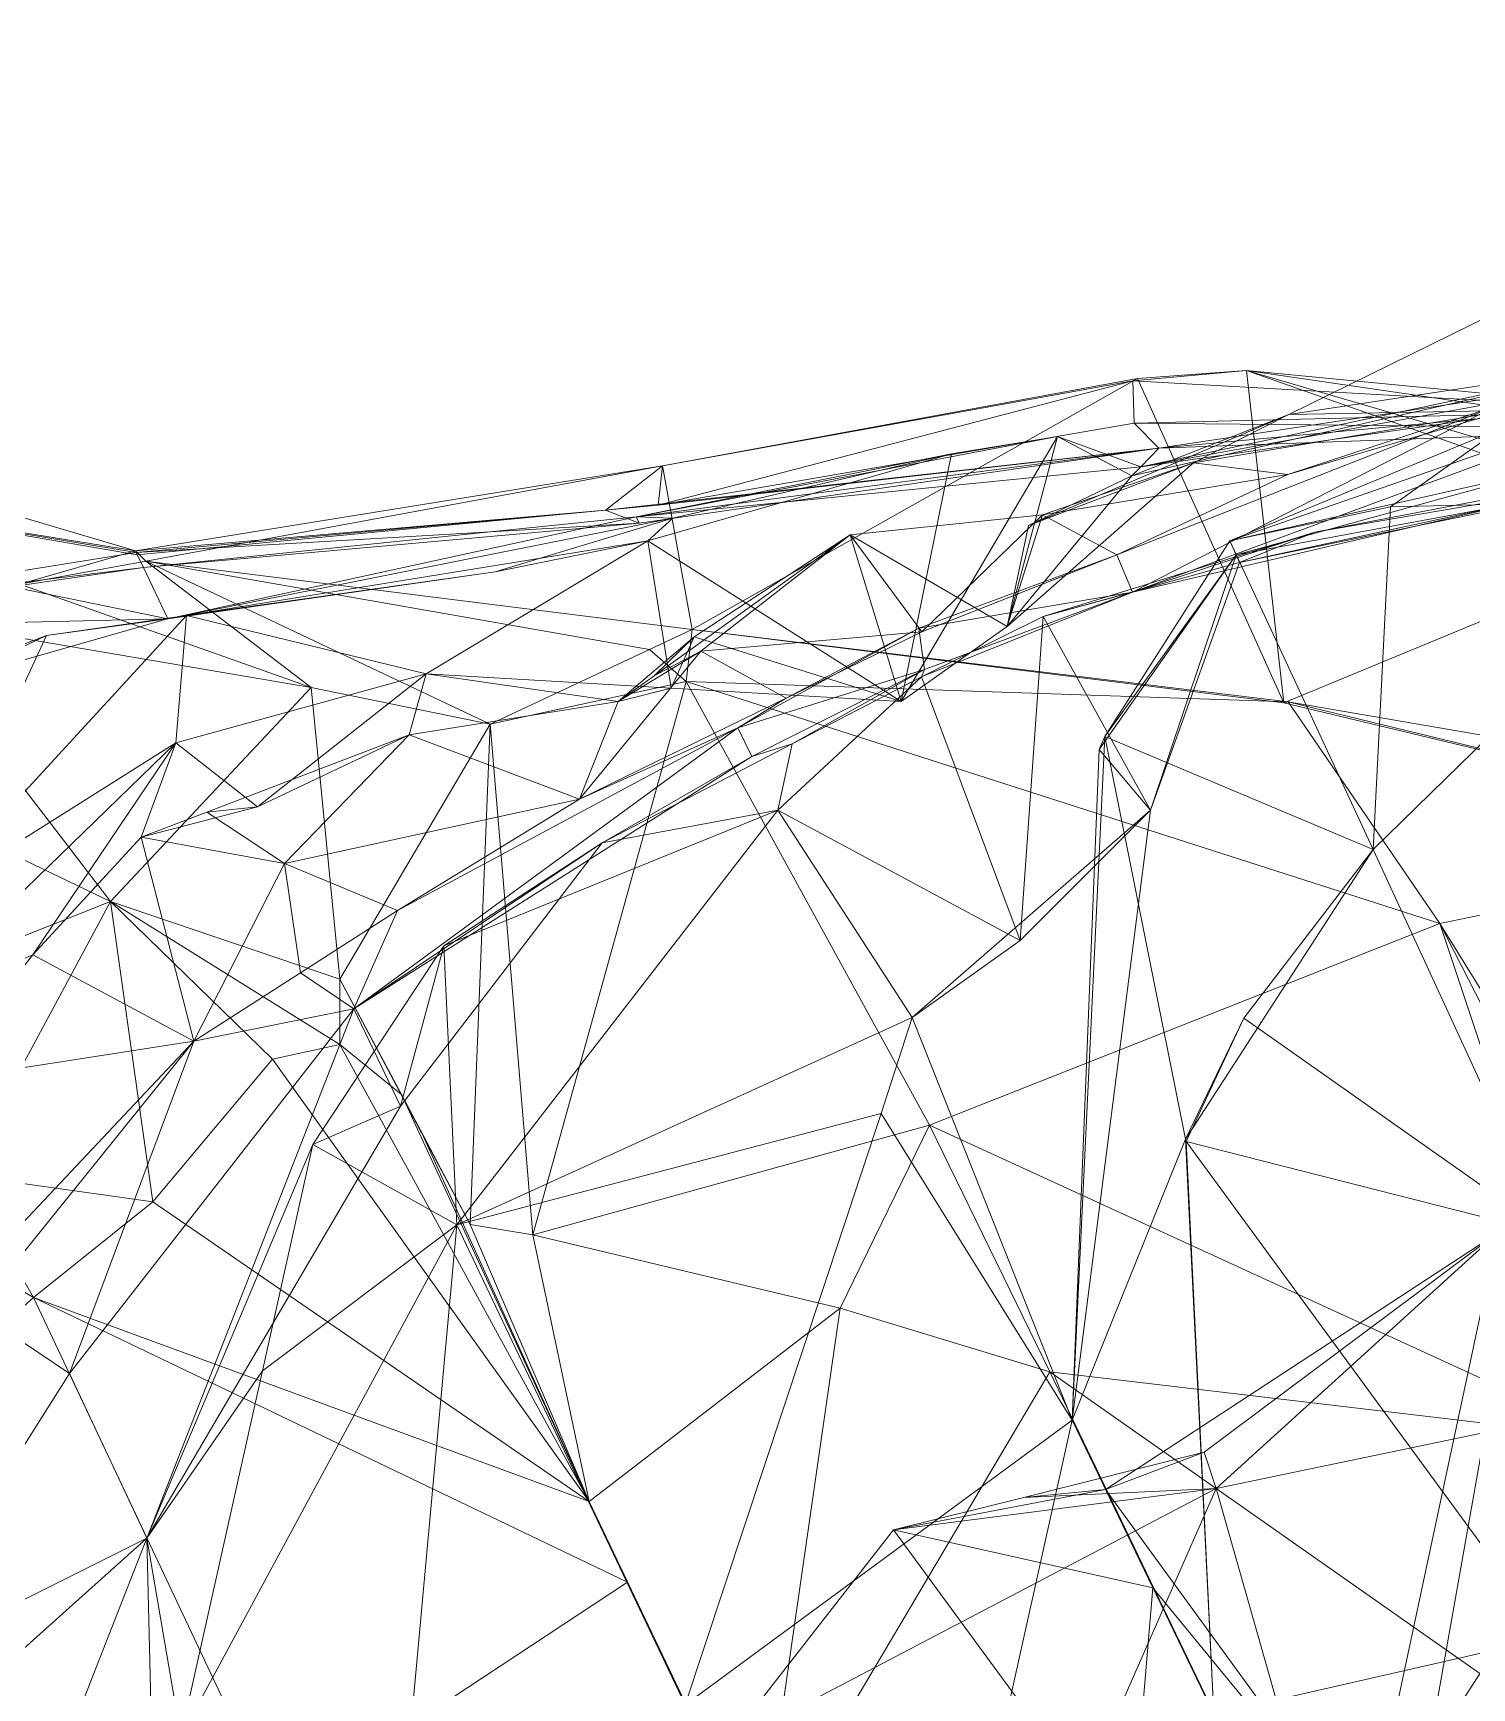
# Model space of a CAD drawing. Extents: x 8150 to 8561, y 2087 to 2332.
# Drawn here: x 8243 to 8307.1, y 2237.9 to 2311.5 of the extents above; entities that cross this region are included whole.
import ezdxf

# ---------------------------------------------------------------- set-up
doc = ezdxf.new("R2010")
doc.units = 0
doc.header["$MEASUREMENT"] = 0
doc.linetypes.add('CONTINUOUS2', pattern=[0])

msp = doc.modelspace()

# ---------------------------------------------------------------- linework, layer by layer
at = {"color": 2, "linetype": 'CONTINUOUS2', "lineweight": 0}
for points in [[(8308.555, 2294.707, -1225), (8298.895, 2294.52, -1250), (8309.792, 2299.884, -1250), (8308.555, 2294.707, -1225)], [(8314.257, 2296.833, -1275), (8309.792, 2299.884, -1250), (8298.895, 2294.52, -1250), (8314.257, 2296.833, -1275)], [(8291.909, 2291.791, -1267.08), (8292.315, 2292.189, -1275), (8314.257, 2296.833, -1275), (8291.909, 2291.791, -1267.08)], [(8298.895, 2294.52, -1250), (8291.909, 2291.791, -1267.08), (8314.257, 2296.833, -1275), (8298.895, 2294.52, -1250)], [(8297.019, 2296.483, -1324.893), (8291.956, 2296.024, -1320.018), (8292.166, 2296.124, -1325), (8297.019, 2296.483, -1324.893)], [(8291.956, 2296.024, -1320.018), (8297.019, 2296.483, -1324.893), (8315.528, 2294.705, -1300), (8291.956, 2296.024, -1320.018)], [(8297.019, 2296.483, -1324.893), (8292.166, 2296.124, -1325), (8298.676, 2281.696, -1341.432), (8297.019, 2296.483, -1324.893)], [(8314.257, 2296.833, -1275), (8292.315, 2292.189, -1275), (8316.386, 2295.617, -1280.615), (8314.257, 2296.833, -1275)], [(8293.12, 2293.03, -1291.768), (8315.988, 2296.474, -1284.714), (8292.315, 2292.189, -1275), (8293.12, 2293.03, -1291.768)], [(8315.988, 2296.474, -1284.714), (8316.386, 2295.617, -1280.615), (8292.315, 2292.189, -1275), (8315.988, 2296.474, -1284.714)], [(8293.12, 2293.03, -1291.768), (8316.585, 2295.188, -1289.602), (8315.988, 2296.474, -1284.714), (8293.12, 2293.03, -1291.768)], [(8297.019, 2296.483, -1324.893), (8316.584, 2289.605, -1325), (8317.364, 2293.509, -1306.512), (8297.019, 2296.483, -1324.893)], [(8297.019, 2296.483, -1324.893), (8317.364, 2293.509, -1306.512), (8315.528, 2294.705, -1300), (8297.019, 2296.483, -1324.893)], [(8297.019, 2296.483, -1324.893), (8298.676, 2281.696, -1341.432), (8318.959, 2290.073, -1330.359), (8297.019, 2296.483, -1324.893)], [(8318.959, 2290.073, -1330.359), (8316.584, 2289.605, -1325), (8297.019, 2296.483, -1324.893), (8318.959, 2290.073, -1330.359)], [(8270.826, 2290.491, -1300), (8271.02, 2292.234, -1325), (8291.956, 2296.024, -1320.018), (8270.826, 2290.491, -1300)], [(8292.013, 2294.144, -1299.842), (8270.826, 2290.491, -1300), (8291.956, 2296.024, -1320.018), (8292.013, 2294.144, -1299.842)], [(8292.166, 2296.124, -1325), (8291.956, 2296.024, -1320.018), (8271.02, 2292.234, -1325), (8292.166, 2296.124, -1325)], [(8272.333, 2284.95, -1343.573), (8292.166, 2296.124, -1325), (8271.02, 2292.234, -1325), (8272.333, 2284.95, -1343.573)], [(8272.333, 2284.95, -1343.573), (8298.676, 2281.696, -1341.432), (8292.166, 2296.124, -1325), (8272.333, 2284.95, -1343.573)], [(8316.385, 2295.619, -1190.092), (8318.8, 2292.883, -1175), (8291.946, 2286.619, -1175), (8316.385, 2295.619, -1190.092)], [(8291.946, 2286.619, -1175), (8308.085, 2294.887, -1200), (8316.385, 2295.619, -1190.092), (8291.946, 2286.619, -1175)], [(8315.528, 2294.705, -1300), (8292.013, 2294.144, -1299.842), (8291.956, 2296.024, -1320.018), (8315.528, 2294.705, -1300)], [(8291.946, 2286.619, -1175), (8291.245, 2288.285, -1200), (8308.085, 2294.887, -1200), (8291.946, 2286.619, -1175)], [(8308.085, 2294.887, -1200), (8291.245, 2288.285, -1200), (8298.856, 2291.853, -1225), (8308.085, 2294.887, -1200)], [(8316.585, 2295.188, -1289.602), (8293.12, 2293.03, -1291.768), (8317.182, 2293.901, -1296.223), (8316.585, 2295.188, -1289.602)], [(8298.856, 2291.853, -1225), (8308.555, 2294.707, -1225), (8308.085, 2294.887, -1200), (8298.856, 2291.853, -1225)], [(8242.401, 2286.97, -1325), (8247.546, 2288.455, -1313.336), (8227.236, 2294.466, -1325), (8242.401, 2286.97, -1325)], [(8231.291, 2291.078, -1300), (8227.236, 2294.466, -1325), (8247.546, 2288.455, -1313.336), (8231.291, 2291.078, -1300)], [(8292.013, 2294.144, -1299.842), (8293.12, 2293.03, -1291.768), (8270.826, 2290.491, -1300), (8292.013, 2294.144, -1299.842)], [(8298.895, 2294.52, -1250), (8294.657, 2292.378, -1236.484), (8287.305, 2289.589, -1250), (8298.895, 2294.52, -1250)], [(8291.909, 2291.791, -1267.08), (8298.895, 2294.52, -1250), (8287.305, 2289.589, -1250), (8291.909, 2291.791, -1267.08)], [(8315.528, 2294.705, -1300), (8317.182, 2293.901, -1296.223), (8292.013, 2294.144, -1299.842), (8315.528, 2294.705, -1300)], [(8293.12, 2293.03, -1291.768), (8292.013, 2294.144, -1299.842), (8317.182, 2293.901, -1296.223), (8293.12, 2293.03, -1291.768)], [(8308.555, 2294.707, -1225), (8298.856, 2291.853, -1225), (8294.657, 2292.378, -1236.484), (8308.555, 2294.707, -1225)], [(8308.555, 2294.707, -1225), (8294.657, 2292.378, -1236.484), (8298.895, 2294.52, -1250), (8308.555, 2294.707, -1225)], [(8288.602, 2293.54, -1275), (8269.844, 2289.969, -1288.534), (8292.315, 2292.189, -1275), (8288.602, 2293.54, -1275)], [(8288.602, 2293.54, -1275), (8283.877, 2292.78, -1275), (8269.844, 2289.969, -1288.534), (8288.602, 2293.54, -1275)], [(8288.602, 2293.54, -1275), (8286.354, 2285.091, -1250), (8281.634, 2281.757, -1250), (8288.602, 2293.54, -1275)], [(8281.634, 2281.757, -1250), (8283.877, 2292.78, -1275), (8288.602, 2293.54, -1275), (8281.634, 2281.757, -1250)], [(8291.909, 2291.791, -1267.08), (8286.354, 2285.091, -1250), (8288.602, 2293.54, -1275), (8291.909, 2291.791, -1267.08)], [(8291.909, 2291.791, -1267.08), (8288.602, 2293.54, -1275), (8292.315, 2292.189, -1275), (8291.909, 2291.791, -1267.08)], [(8303.428, 2290.418, -1120), (8296.27, 2288.896, -1136.571), (8308.326, 2293.901, -1120), (8303.428, 2290.418, -1120)], [(8310.518, 2293.861, -1135.345), (8308.326, 2293.901, -1120), (8296.27, 2288.896, -1136.571), (8310.518, 2293.861, -1135.345)], [(8310.75, 2292.166, -1141.637), (8310.518, 2293.861, -1135.345), (8296.27, 2288.896, -1136.571), (8310.75, 2292.166, -1141.637)], [(8318.637, 2290.766, -1110.616), (8303.428, 2290.418, -1120), (8308.326, 2293.901, -1120), (8318.637, 2290.766, -1110.616)], [(8268.475, 2290.267, -1300.01), (8270.826, 2290.491, -1300), (8293.12, 2293.03, -1291.768), (8268.475, 2290.267, -1300.01)], [(8269.982, 2289.684, -1294.624), (8268.475, 2290.267, -1300.01), (8293.12, 2293.03, -1291.768), (8269.982, 2289.684, -1294.624)], [(8269.844, 2289.969, -1288.534), (8269.982, 2289.684, -1294.624), (8293.12, 2293.03, -1291.768), (8269.844, 2289.969, -1288.534)], [(8293.12, 2293.03, -1291.768), (8292.315, 2292.189, -1275), (8269.844, 2289.969, -1288.534), (8293.12, 2293.03, -1291.768)], [(8271.472, 2289.909, -1275), (8269.844, 2289.969, -1288.534), (8283.877, 2292.78, -1275), (8271.472, 2289.909, -1275)], [(8271.472, 2289.909, -1275), (8283.877, 2292.78, -1275), (8270.359, 2288.902, -1264.35), (8271.472, 2289.909, -1275)], [(8283.877, 2292.78, -1275), (8281.634, 2281.757, -1250), (8270.359, 2288.902, -1264.35), (8283.877, 2292.78, -1275)], [(8300.063, 2289.284, -1150), (8291.946, 2286.619, -1175), (8318.8, 2292.883, -1175), (8300.063, 2289.284, -1150)], [(8318.8, 2292.883, -1175), (8313.83, 2291.64, -1150), (8300.063, 2289.284, -1150), (8318.8, 2292.883, -1175)], [(8248.01, 2288.002, -1325), (8271.02, 2292.234, -1325), (8247.546, 2288.455, -1313.336), (8248.01, 2288.002, -1325)], [(8247.546, 2288.455, -1313.336), (8271.02, 2292.234, -1325), (8268.475, 2290.267, -1300.01), (8247.546, 2288.455, -1313.336)], [(8272.333, 2284.95, -1343.573), (8271.02, 2292.234, -1325), (8248.01, 2288.002, -1325), (8272.333, 2284.95, -1343.573)], [(8270.826, 2290.491, -1300), (8268.475, 2290.267, -1300.01), (8271.02, 2292.234, -1325), (8270.826, 2290.491, -1300)], [(8286.354, 2285.091, -1250), (8287.305, 2289.589, -1250), (8294.657, 2292.378, -1236.484), (8286.354, 2285.091, -1250)], [(8286.354, 2285.091, -1250), (8294.657, 2292.378, -1236.484), (8287.934, 2290.06, -1225), (8286.354, 2285.091, -1250)], [(8294.657, 2292.378, -1236.484), (8298.856, 2291.853, -1225), (8287.934, 2290.06, -1225), (8294.657, 2292.378, -1236.484)], [(8287.934, 2290.06, -1225), (8298.856, 2291.853, -1225), (8291.245, 2288.285, -1200), (8287.934, 2290.06, -1225)], [(8296.27, 2288.896, -1136.571), (8296.557, 2288.275, -1142.165), (8310.75, 2292.166, -1141.637), (8296.27, 2288.896, -1136.571)], [(8313.554, 2291.408, -1147.524), (8310.75, 2292.166, -1141.637), (8296.557, 2288.275, -1142.165), (8313.554, 2291.408, -1147.524)], [(8231.291, 2291.078, -1300), (8247.577, 2288.39, -1296.135), (8228.775, 2285.374, -1293.838), (8231.291, 2291.078, -1300)], [(8231.291, 2291.078, -1300), (8247.63, 2288.279, -1300.103), (8247.577, 2288.39, -1296.135), (8231.291, 2291.078, -1300)], [(8247.546, 2288.455, -1313.336), (8247.631, 2288.277, -1305.086), (8231.291, 2291.078, -1300), (8247.546, 2288.455, -1313.336)], [(8247.63, 2288.279, -1300.103), (8231.291, 2291.078, -1300), (8247.631, 2288.277, -1305.086), (8247.63, 2288.279, -1300.103)], [(8287.305, 2289.589, -1250), (8286.354, 2285.091, -1250), (8291.909, 2291.791, -1267.08), (8287.305, 2289.589, -1250)], [(8296.557, 2288.275, -1142.165), (8296.712, 2287.941, -1146.915), (8313.554, 2291.408, -1147.524), (8296.557, 2288.275, -1142.165)], [(8313.83, 2291.64, -1150), (8313.554, 2291.408, -1147.524), (8296.712, 2287.941, -1146.915), (8313.83, 2291.64, -1150)], [(8300.063, 2289.284, -1150), (8313.83, 2291.64, -1150), (8296.712, 2287.941, -1146.915), (8300.063, 2289.284, -1150)], [(8302.653, 2275.169, -1120.785), (8296.27, 2288.896, -1136.571), (8303.428, 2290.418, -1120), (8302.653, 2275.169, -1120.785)], [(8310.559, 2258.043, -1101.046), (8302.653, 2275.169, -1120.785), (8318.637, 2290.766, -1110.616), (8310.559, 2258.043, -1101.046)], [(8318.637, 2290.766, -1110.616), (8302.653, 2275.169, -1120.785), (8303.428, 2290.418, -1120), (8318.637, 2290.766, -1110.616)], [(8226.578, 2290.028, -1276.4), (8228.975, 2284.95, -1289.157), (8248.988, 2285.434, -1282.899), (8226.578, 2290.028, -1276.4)], [(8235.204, 2281.493, -1275), (8226.578, 2290.028, -1276.4), (8248.988, 2285.434, -1282.899), (8235.204, 2281.493, -1275)], [(8247.546, 2288.455, -1313.336), (8268.475, 2290.267, -1300.01), (8247.631, 2288.277, -1305.086), (8247.546, 2288.455, -1313.336)], [(8247.63, 2288.279, -1300.103), (8268.475, 2290.267, -1300.01), (8247.577, 2288.39, -1296.135), (8247.63, 2288.279, -1300.103)], [(8247.577, 2288.39, -1296.135), (8268.475, 2290.267, -1300.01), (8269.982, 2289.684, -1294.624), (8247.577, 2288.39, -1296.135)], [(8247.902, 2287.708, -1291.975), (8247.577, 2288.39, -1296.135), (8269.982, 2289.684, -1294.624), (8247.902, 2287.708, -1291.975)], [(8247.63, 2288.279, -1300.103), (8247.631, 2288.277, -1305.086), (8268.475, 2290.267, -1300.01), (8247.63, 2288.279, -1300.103)], [(8269.982, 2289.684, -1294.624), (8269.844, 2289.969, -1288.534), (8247.902, 2287.708, -1291.975), (8269.982, 2289.684, -1294.624)], [(8248.988, 2285.434, -1282.899), (8247.902, 2287.708, -1291.975), (8269.844, 2289.969, -1288.534), (8248.988, 2285.434, -1282.899)], [(8269.844, 2289.969, -1288.534), (8271.472, 2289.909, -1275), (8248.988, 2285.434, -1282.899), (8269.844, 2289.969, -1288.534)], [(8263.569, 2287.516, -1275), (8248.988, 2285.434, -1282.899), (8271.472, 2289.909, -1275), (8263.569, 2287.516, -1275)], [(8263.569, 2287.516, -1275), (8271.472, 2289.909, -1275), (8270.359, 2288.902, -1264.35), (8263.569, 2287.516, -1275)], [(8279.375, 2289.163, -1225), (8287.934, 2290.06, -1225), (8282.568, 2284.851, -1200), (8279.375, 2289.163, -1225)], [(8287.934, 2290.06, -1225), (8279.375, 2289.163, -1225), (8286.354, 2285.091, -1250), (8287.934, 2290.06, -1225)], [(8291.245, 2288.285, -1200), (8282.568, 2284.851, -1200), (8287.934, 2290.06, -1225), (8291.245, 2288.285, -1200)], [(8325.871, 2275.183, -1342.046), (8318.959, 2290.073, -1330.359), (8298.676, 2281.696, -1341.432), (8325.871, 2275.183, -1342.046)], [(8249.828, 2285.577, -1275), (8263.569, 2287.516, -1275), (8270.359, 2288.902, -1264.35), (8249.828, 2285.577, -1275)], [(8249.828, 2285.577, -1275), (8270.359, 2288.902, -1264.35), (8260.497, 2282.987, -1250), (8249.828, 2285.577, -1275)], [(8271.405, 2282.352, -1250), (8260.497, 2282.987, -1250), (8270.359, 2288.902, -1264.35), (8271.405, 2282.352, -1250)], [(8271.405, 2282.352, -1250), (8270.359, 2288.902, -1264.35), (8281.634, 2281.757, -1250), (8271.405, 2282.352, -1250)], [(8272.728, 2283.994, -1218.116), (8270.646, 2282.896, -1225), (8279.375, 2289.163, -1225), (8272.728, 2283.994, -1218.116)], [(8270.646, 2282.896, -1225), (8272.419, 2284.634, -1234.95), (8279.375, 2289.163, -1225), (8270.646, 2282.896, -1225)], [(8279.375, 2289.163, -1225), (8272.419, 2284.634, -1234.95), (8281.634, 2281.757, -1250), (8279.375, 2289.163, -1225)], [(8272.728, 2283.994, -1218.116), (8279.375, 2289.163, -1225), (8282.568, 2284.851, -1200), (8272.728, 2283.994, -1218.116)], [(8281.634, 2281.757, -1250), (8286.354, 2285.091, -1250), (8279.375, 2289.163, -1225), (8281.634, 2281.757, -1250)], [(8296.712, 2287.941, -1146.915), (8287.968, 2285.535, -1150), (8300.063, 2289.284, -1150), (8296.712, 2287.941, -1146.915)], [(8300.063, 2289.284, -1150), (8287.968, 2285.535, -1150), (8291.946, 2286.619, -1175), (8300.063, 2289.284, -1150)], [(8290.713, 2280.193, -1135.543), (8296.27, 2288.896, -1136.571), (8302.653, 2275.169, -1120.785), (8290.713, 2280.193, -1135.543)], [(8296.557, 2288.275, -1142.165), (8296.27, 2288.896, -1136.571), (8290.713, 2280.193, -1135.543), (8296.557, 2288.275, -1142.165)], [(8247.902, 2287.708, -1291.975), (8228.775, 2285.374, -1293.838), (8247.577, 2288.39, -1296.135), (8247.902, 2287.708, -1291.975)], [(8242.401, 2286.97, -1325), (8248.01, 2288.002, -1325), (8247.546, 2288.455, -1313.336), (8242.401, 2286.97, -1325)], [(8291.245, 2288.285, -1200), (8282.422, 2285.016, -1196.172), (8282.568, 2284.851, -1200), (8291.245, 2288.285, -1200)], [(8291.946, 2286.619, -1175), (8282.422, 2285.016, -1196.172), (8291.245, 2288.285, -1200), (8291.946, 2286.619, -1175)], [(8290.713, 2280.193, -1135.543), (8290.455, 2279.619, -1141.36), (8296.557, 2288.275, -1142.165), (8290.713, 2280.193, -1135.543)], [(8290.455, 2279.619, -1141.36), (8292.749, 2276.911, -1146.783), (8296.557, 2288.275, -1142.165), (8290.455, 2279.619, -1141.36)], [(8296.712, 2287.941, -1146.915), (8296.557, 2288.275, -1142.165), (8292.749, 2276.911, -1146.783), (8296.712, 2287.941, -1146.915)], [(8228.775, 2285.374, -1293.838), (8247.902, 2287.708, -1291.975), (8228.975, 2284.95, -1289.157), (8228.775, 2285.374, -1293.838)], [(8228.975, 2284.95, -1289.157), (8247.902, 2287.708, -1291.975), (8248.988, 2285.434, -1282.899), (8228.975, 2284.95, -1289.157)], [(8255.374, 2282.379, -1350), (8248.01, 2288.002, -1325), (8242.401, 2286.97, -1325), (8255.374, 2282.379, -1350)], [(8255.374, 2282.379, -1350), (8263.336, 2280.747, -1350.465), (8248.01, 2288.002, -1325), (8255.374, 2282.379, -1350)], [(8263.336, 2280.747, -1350.465), (8270.439, 2284.065, -1347.755), (8248.01, 2288.002, -1325), (8263.336, 2280.747, -1350.465)], [(8248.01, 2288.002, -1325), (8270.439, 2284.065, -1347.755), (8272.333, 2284.95, -1343.573), (8248.01, 2288.002, -1325)], [(8249.828, 2285.577, -1275), (8248.988, 2285.434, -1282.899), (8263.569, 2287.516, -1275), (8249.828, 2285.577, -1275)], [(8292.749, 2276.911, -1146.783), (8287.968, 2285.535, -1150), (8296.712, 2287.941, -1146.915), (8292.749, 2276.911, -1146.783)], [(8242.401, 2286.97, -1325), (8236.691, 2285.543, -1350), (8255.374, 2282.379, -1350), (8242.401, 2286.97, -1325)], [(8282.677, 2283.175, -1181.57), (8282.422, 2285.016, -1196.172), (8291.946, 2286.619, -1175), (8282.677, 2283.175, -1181.57)], [(8282.546, 2282.857, -1175), (8291.946, 2286.619, -1175), (8287.968, 2285.535, -1150), (8282.546, 2282.857, -1175)], [(8282.546, 2282.857, -1175), (8282.677, 2283.175, -1181.57), (8291.946, 2286.619, -1175), (8282.546, 2282.857, -1175)], [(8236.691, 2285.543, -1350), (8231.252, 2280.129, -1352.929), (8246.432, 2272.849, -1370.46), (8236.691, 2285.543, -1350)], [(8235.204, 2281.493, -1275), (8248.988, 2285.434, -1282.899), (8243.595, 2284.687, -1275), (8235.204, 2281.493, -1275)], [(8236.691, 2285.543, -1350), (8246.432, 2272.849, -1370.46), (8255.374, 2282.379, -1350), (8236.691, 2285.543, -1350)], [(8249.828, 2285.577, -1275), (8238.086, 2272.826, -1250), (8243.595, 2284.687, -1275), (8249.828, 2285.577, -1275)], [(8249.352, 2279.912, -1250), (8238.086, 2272.826, -1250), (8249.828, 2285.577, -1275), (8249.352, 2279.912, -1250)], [(8248.988, 2285.434, -1282.899), (8249.828, 2285.577, -1275), (8243.595, 2284.687, -1275), (8248.988, 2285.434, -1282.899)], [(8249.828, 2285.577, -1275), (8260.497, 2282.987, -1250), (8249.352, 2279.912, -1250), (8249.828, 2285.577, -1275)], [(8287.968, 2285.535, -1150), (8286.939, 2271.114, -1159.887), (8282.546, 2282.857, -1175), (8287.968, 2285.535, -1150)], [(8287.968, 2285.535, -1150), (8292.749, 2276.911, -1146.783), (8286.939, 2271.114, -1159.887), (8287.968, 2285.535, -1150)], [(8235.204, 2281.493, -1275), (8243.595, 2284.687, -1275), (8231.772, 2279.027, -1263.878), (8235.204, 2281.493, -1275)], [(8238.086, 2272.826, -1250), (8231.772, 2279.027, -1263.878), (8243.595, 2284.687, -1275), (8238.086, 2272.826, -1250)], [(8270.646, 2282.896, -1225), (8269.047, 2281.748, -1225), (8272.419, 2284.634, -1234.95), (8270.646, 2282.896, -1225)], [(8272.419, 2284.634, -1234.95), (8269.047, 2281.748, -1225), (8271.405, 2282.352, -1250), (8272.419, 2284.634, -1234.95)], [(8270.439, 2284.065, -1347.755), (8272.067, 2282.644, -1350), (8272.333, 2284.95, -1343.573), (8270.439, 2284.065, -1347.755)], [(8271.405, 2282.352, -1250), (8281.634, 2281.757, -1250), (8272.419, 2284.634, -1234.95), (8271.405, 2282.352, -1250)], [(8272.333, 2284.95, -1343.573), (8272.067, 2282.644, -1350), (8298.871, 2281.739, -1350), (8272.333, 2284.95, -1343.573)], [(8298.871, 2281.739, -1350), (8298.676, 2281.696, -1341.432), (8272.333, 2284.95, -1343.573), (8298.871, 2281.739, -1350)], [(8282.568, 2284.851, -1200), (8276.518, 2281.9, -1200), (8272.728, 2283.994, -1218.116), (8282.568, 2284.851, -1200)], [(8282.422, 2285.016, -1196.172), (8282.677, 2283.175, -1181.57), (8274.376, 2280.579, -1191.561), (8282.422, 2285.016, -1196.172)], [(8274.376, 2280.579, -1191.561), (8276.518, 2281.9, -1200), (8282.422, 2285.016, -1196.172), (8274.376, 2280.579, -1191.561)], [(8282.568, 2284.851, -1200), (8282.422, 2285.016, -1196.172), (8276.518, 2281.9, -1200), (8282.568, 2284.851, -1200)], [(8272.067, 2282.644, -1350), (8270.439, 2284.065, -1347.755), (8263.336, 2280.747, -1350.465), (8272.067, 2282.644, -1350)], [(8267.313, 2277.41, -1200), (8272.728, 2283.994, -1218.116), (8276.518, 2281.9, -1200), (8267.313, 2277.41, -1200)], [(8269.047, 2281.748, -1225), (8272.728, 2283.994, -1218.116), (8267.313, 2277.41, -1200), (8269.047, 2281.748, -1225)], [(8270.646, 2282.896, -1225), (8272.728, 2283.994, -1218.116), (8269.047, 2281.748, -1225), (8270.646, 2282.896, -1225)], [(8252.987, 2277.057, -1235.013), (8249.352, 2279.912, -1250), (8260.497, 2282.987, -1250), (8252.987, 2277.057, -1235.013)], [(8252.987, 2277.057, -1235.013), (8260.497, 2282.987, -1250), (8259.731, 2280.273, -1225), (8252.987, 2277.057, -1235.013)], [(8269.047, 2281.748, -1225), (8259.731, 2280.273, -1225), (8260.497, 2282.987, -1250), (8269.047, 2281.748, -1225)], [(8260.497, 2282.987, -1250), (8271.405, 2282.352, -1250), (8269.047, 2281.748, -1225), (8260.497, 2282.987, -1250)], [(8274.994, 2279.298, -1179.943), (8274.376, 2280.579, -1191.561), (8282.677, 2283.175, -1181.57), (8274.994, 2279.298, -1179.943)], [(8276.781, 2279.862, -1175), (8274.994, 2279.298, -1179.943), (8282.677, 2283.175, -1181.57), (8276.781, 2279.862, -1175)], [(8282.677, 2283.175, -1181.57), (8282.546, 2282.857, -1175), (8276.781, 2279.862, -1175), (8282.677, 2283.175, -1181.57)], [(8255.374, 2282.379, -1350), (8246.432, 2272.849, -1370.46), (8256.647, 2269.391, -1368.597), (8255.374, 2282.379, -1350)], [(8263.336, 2280.747, -1350.465), (8255.374, 2282.379, -1350), (8256.647, 2269.391, -1368.597), (8263.336, 2280.747, -1350.465)], [(8272.067, 2282.644, -1350), (8263.336, 2280.747, -1350.465), (8265.243, 2258.011, -1375), (8272.067, 2282.644, -1350)], [(8272.067, 2282.644, -1350), (8265.243, 2258.011, -1375), (8282.91, 2262.898, -1367.052), (8272.067, 2282.644, -1350)], [(8272.067, 2282.644, -1350), (8282.91, 2262.898, -1367.052), (8305.619, 2271.87, -1359.587), (8272.067, 2282.644, -1350)], [(8305.619, 2271.87, -1359.587), (8298.871, 2281.739, -1350), (8272.067, 2282.644, -1350), (8305.619, 2271.87, -1359.587)], [(8276.781, 2279.862, -1175), (8282.546, 2282.857, -1175), (8276.157, 2276.921, -1165.574), (8276.781, 2279.862, -1175)], [(8286.939, 2271.114, -1159.887), (8276.157, 2276.921, -1165.574), (8282.546, 2282.857, -1175), (8286.939, 2271.114, -1159.887)], [(8259.731, 2280.273, -1225), (8269.047, 2281.748, -1225), (8267.313, 2277.41, -1200), (8259.731, 2280.273, -1225)], [(8274.376, 2280.579, -1191.561), (8267.313, 2277.41, -1200), (8276.518, 2281.9, -1200), (8274.376, 2280.579, -1191.561)], [(8325.871, 2275.183, -1342.046), (8298.676, 2281.696, -1341.432), (8298.871, 2281.739, -1350), (8325.871, 2275.183, -1342.046)], [(8298.871, 2281.739, -1350), (8328.66, 2276.624, -1350), (8325.871, 2275.183, -1342.046), (8298.871, 2281.739, -1350)], [(8298.871, 2281.739, -1350), (8305.619, 2271.87, -1359.587), (8328.66, 2276.624, -1350), (8298.871, 2281.739, -1350)], [(8236.543, 2268.922, -1371.918), (8246.432, 2272.849, -1370.46), (8231.252, 2280.129, -1352.929), (8236.543, 2268.922, -1371.918)], [(8254.186, 2274.547, -1215.242), (8250.729, 2276.832, -1225), (8259.731, 2280.273, -1225), (8254.186, 2274.547, -1215.242)], [(8250.729, 2276.832, -1225), (8252.987, 2277.057, -1235.013), (8259.731, 2280.273, -1225), (8250.729, 2276.832, -1225)], [(8254.186, 2274.547, -1215.242), (8259.731, 2280.273, -1225), (8267.313, 2277.41, -1200), (8254.186, 2274.547, -1215.242)], [(8263.336, 2280.747, -1350.465), (8256.647, 2269.391, -1368.597), (8262.454, 2258.476, -1375), (8263.336, 2280.747, -1350.465)], [(8274.994, 2279.298, -1179.943), (8257.276, 2268.074, -1191.955), (8274.376, 2280.579, -1191.561), (8274.994, 2279.298, -1179.943)], [(8257.276, 2268.074, -1191.955), (8259.209, 2272.449, -1200), (8274.376, 2280.579, -1191.561), (8257.276, 2268.074, -1191.955)], [(8267.313, 2277.41, -1200), (8274.376, 2280.579, -1191.561), (8259.209, 2272.449, -1200), (8267.313, 2277.41, -1200)], [(8262.454, 2258.476, -1375), (8265.243, 2258.011, -1375), (8263.336, 2280.747, -1350.465), (8262.454, 2258.476, -1375)], [(8290.455, 2279.619, -1141.36), (8290.713, 2280.193, -1135.543), (8289.249, 2249.764, -1130.158), (8290.455, 2279.619, -1141.36)], [(8294.299, 2262.276, -1124.646), (8289.249, 2249.764, -1130.158), (8290.713, 2280.193, -1135.543), (8294.299, 2262.276, -1124.646)], [(8290.713, 2280.193, -1135.543), (8302.653, 2275.169, -1120.785), (8294.299, 2262.276, -1124.646), (8290.713, 2280.193, -1135.543)], [(8238.086, 2272.826, -1250), (8249.352, 2279.912, -1250), (8237.004, 2267.946, -1232.872), (8238.086, 2272.826, -1250)], [(8242.975, 2270.484, -1225), (8237.004, 2267.946, -1232.872), (8249.352, 2279.912, -1250), (8242.975, 2270.484, -1225)], [(8247.801, 2275.713, -1225), (8242.975, 2270.484, -1225), (8249.352, 2279.912, -1250), (8247.801, 2275.713, -1225)], [(8249.352, 2279.912, -1250), (8252.987, 2277.057, -1235.013), (8247.801, 2275.713, -1225), (8249.352, 2279.912, -1250)], [(8274.994, 2279.298, -1179.943), (8268.327, 2275.469, -1175), (8257.276, 2268.074, -1191.955), (8274.994, 2279.298, -1179.943)], [(8276.781, 2279.862, -1175), (8276.157, 2276.921, -1165.574), (8268.327, 2275.469, -1175), (8276.781, 2279.862, -1175)], [(8276.781, 2279.862, -1175), (8268.327, 2275.469, -1175), (8274.994, 2279.298, -1179.943), (8276.781, 2279.862, -1175)], [(8290.455, 2279.619, -1141.36), (8289.249, 2249.764, -1130.158), (8292.749, 2276.911, -1146.783), (8290.455, 2279.619, -1141.36)], [(8254.186, 2274.547, -1215.242), (8267.313, 2277.41, -1200), (8259.209, 2272.449, -1200), (8254.186, 2274.547, -1215.242)], [(8247.801, 2275.713, -1225), (8252.987, 2277.057, -1235.013), (8250.729, 2276.832, -1225), (8247.801, 2275.713, -1225)], [(8250.729, 2276.832, -1225), (8254.186, 2274.547, -1215.242), (8247.801, 2275.713, -1225), (8250.729, 2276.832, -1225)], [(8261.273, 2270.879, -1175), (8268.327, 2275.469, -1175), (8276.157, 2276.921, -1165.574), (8261.273, 2270.879, -1175)], [(8276.157, 2276.921, -1165.574), (8261.864, 2258.464, -1166.659), (8261.273, 2270.879, -1175), (8276.157, 2276.921, -1165.574)], [(8261.864, 2258.464, -1166.659), (8276.157, 2276.921, -1165.574), (8282.138, 2267.682, -1150), (8261.864, 2258.464, -1166.659)], [(8276.157, 2276.921, -1165.574), (8286.939, 2271.114, -1159.887), (8282.138, 2267.682, -1150), (8276.157, 2276.921, -1165.574)], [(8282.138, 2267.682, -1150), (8292.749, 2276.911, -1146.783), (8289.249, 2249.764, -1130.158), (8282.138, 2267.682, -1150)], [(8292.749, 2276.911, -1146.783), (8282.138, 2267.682, -1150), (8286.939, 2271.114, -1159.887), (8292.749, 2276.911, -1146.783)], [(8328.66, 2276.624, -1350), (8305.619, 2271.87, -1359.587), (8320.236, 2248.331, -1375), (8328.66, 2276.624, -1350)], [(8250.151, 2266.629, -1200), (8242.975, 2270.484, -1225), (8247.801, 2275.713, -1225), (8250.151, 2266.629, -1200)], [(8247.801, 2275.713, -1225), (8254.186, 2274.547, -1215.242), (8250.151, 2266.629, -1200), (8247.801, 2275.713, -1225)], [(8257.276, 2268.074, -1191.955), (8268.327, 2275.469, -1175), (8259.346, 2263.738, -1180.465), (8257.276, 2268.074, -1191.955)], [(8261.273, 2270.879, -1175), (8259.346, 2263.738, -1180.465), (8268.327, 2275.469, -1175), (8261.273, 2270.879, -1175)], [(8296.899, 2267.662, -1120), (8294.299, 2262.276, -1124.646), (8302.653, 2275.169, -1120.785), (8296.899, 2267.662, -1120)], [(8310.559, 2258.043, -1101.046), (8296.899, 2267.662, -1120), (8302.653, 2275.169, -1120.785), (8310.559, 2258.043, -1101.046)], [(8254.893, 2269.676, -1200), (8250.151, 2266.629, -1200), (8254.186, 2274.547, -1215.242), (8254.893, 2269.676, -1200)], [(8259.209, 2272.449, -1200), (8254.893, 2269.676, -1200), (8254.186, 2274.547, -1215.242), (8259.209, 2272.449, -1200)], [(8236.543, 2268.922, -1371.918), (8239.885, 2260.669, -1375), (8246.432, 2272.849, -1370.46), (8236.543, 2268.922, -1371.918)], [(8239.885, 2260.669, -1375), (8248.325, 2259.481, -1375), (8246.432, 2272.849, -1370.46), (8239.885, 2260.669, -1375)], [(8256.642, 2266.488, -1375), (8256.647, 2269.391, -1368.597), (8246.432, 2272.849, -1370.46), (8256.642, 2266.488, -1375)], [(8246.432, 2272.849, -1370.46), (8253.651, 2265.833, -1375), (8256.642, 2266.488, -1375), (8246.432, 2272.849, -1370.46)], [(8248.325, 2259.481, -1375), (8253.651, 2265.833, -1375), (8246.432, 2272.849, -1370.46), (8248.325, 2259.481, -1375)], [(8254.893, 2269.676, -1200), (8259.209, 2272.449, -1200), (8257.276, 2268.074, -1191.955), (8254.893, 2269.676, -1200)], [(8282.91, 2262.898, -1367.052), (8313.268, 2248.964, -1374.873), (8305.619, 2271.87, -1359.587), (8282.91, 2262.898, -1367.052)], [(8317.396, 2248.899, -1375), (8320.236, 2248.331, -1375), (8305.619, 2271.87, -1359.587), (8317.396, 2248.899, -1375)], [(8305.619, 2271.87, -1359.587), (8313.268, 2248.964, -1374.873), (8317.396, 2248.899, -1375), (8305.619, 2271.87, -1359.587)], [(8242.975, 2270.484, -1225), (8250.151, 2266.629, -1200), (8238.48, 2264.82, -1214.342), (8242.975, 2270.484, -1225)], [(8261.273, 2270.879, -1175), (8261.864, 2258.464, -1166.659), (8255.451, 2262.035, -1175), (8261.273, 2270.879, -1175)], [(8255.451, 2262.035, -1175), (8259.346, 2263.738, -1180.465), (8261.273, 2270.879, -1175), (8255.451, 2262.035, -1175)], [(8254.893, 2269.676, -1200), (8257.276, 2268.074, -1191.955), (8250.151, 2266.629, -1200), (8254.893, 2269.676, -1200)], [(8256.647, 2269.391, -1368.597), (8256.642, 2266.488, -1375), (8259.399, 2264.255, -1375), (8256.647, 2269.391, -1368.597)], [(8260.237, 2262.67, -1375), (8262.454, 2258.476, -1375), (8256.647, 2269.391, -1368.597), (8260.237, 2262.67, -1375)], [(8259.399, 2264.255, -1375), (8260.237, 2262.67, -1375), (8256.647, 2269.391, -1368.597), (8259.399, 2264.255, -1375)], [(8257.276, 2268.074, -1191.955), (8244.608, 2251.841, -1194.994), (8250.151, 2266.629, -1200), (8257.276, 2268.074, -1191.955)], [(8248.063, 2244.524, -1187.038), (8244.608, 2251.841, -1194.994), (8257.276, 2268.074, -1191.955), (8248.063, 2244.524, -1187.038)], [(8259.346, 2263.738, -1180.465), (8248.063, 2244.524, -1187.038), (8257.276, 2268.074, -1191.955), (8259.346, 2263.738, -1180.465)], [(8282.138, 2267.682, -1150), (8280.745, 2263.418, -1150), (8261.864, 2258.464, -1166.659), (8282.138, 2267.682, -1150)], [(8282.138, 2267.682, -1150), (8289.249, 2249.764, -1130.158), (8280.745, 2263.418, -1150), (8282.138, 2267.682, -1150)], [(8294.299, 2262.276, -1124.646), (8296.899, 2267.662, -1120), (8294.323, 2262.175, -1120), (8294.299, 2262.276, -1124.646)], [(8294.323, 2262.175, -1120), (8296.899, 2267.662, -1120), (8310.559, 2258.043, -1101.046), (8294.323, 2262.175, -1120)], [(8250.151, 2266.629, -1200), (8241.801, 2257.786, -1202.73), (8238.48, 2264.82, -1214.342), (8250.151, 2266.629, -1200)], [(8240.464, 2254.629, -1200), (8250.151, 2266.629, -1200), (8244.608, 2251.841, -1194.994), (8240.464, 2254.629, -1200)], [(8240.464, 2254.629, -1200), (8241.801, 2257.786, -1202.73), (8250.151, 2266.629, -1200), (8240.464, 2254.629, -1200)], [(8256.642, 2266.488, -1375), (8253.651, 2265.833, -1375), (8267.746, 2246.143, -1387.672), (8256.642, 2266.488, -1375)], [(8259.399, 2264.255, -1375), (8256.642, 2266.488, -1375), (8267.746, 2246.143, -1387.672), (8259.399, 2264.255, -1375)], [(8253.651, 2265.833, -1375), (8248.325, 2259.481, -1375), (8267.746, 2246.143, -1387.672), (8253.651, 2265.833, -1375)], [(8260.237, 2262.67, -1375), (8259.399, 2264.255, -1375), (8267.746, 2246.143, -1387.672), (8260.237, 2262.67, -1375)], [(8259.346, 2263.738, -1180.465), (8255.451, 2262.035, -1175), (8248.063, 2244.524, -1187.038), (8259.346, 2263.738, -1180.465)], [(8261.864, 2258.464, -1166.659), (8280.745, 2263.418, -1150), (8272.03, 2237.1, -1150), (8261.864, 2258.464, -1166.659)], [(8272.03, 2237.1, -1150), (8280.745, 2263.418, -1150), (8289.249, 2249.764, -1130.158), (8272.03, 2237.1, -1150)], [(8243.007, 2255.231, -1383.158), (8230.47, 2262.618, -1375), (8215.997, 2230.99, -1386.696), (8243.007, 2255.231, -1383.158)], [(8239.885, 2260.669, -1375), (8230.47, 2262.618, -1375), (8243.007, 2255.231, -1383.158), (8239.885, 2260.669, -1375)], [(8262.454, 2258.476, -1375), (8260.237, 2262.67, -1375), (8267.746, 2246.143, -1387.672), (8262.454, 2258.476, -1375)], [(8282.91, 2262.898, -1367.052), (8265.243, 2258.011, -1375), (8278.923, 2254.756, -1375), (8282.91, 2262.898, -1367.052)], [(8282.91, 2262.898, -1367.052), (8278.923, 2254.756, -1375), (8288.261, 2251.92, -1375), (8282.91, 2262.898, -1367.052)], [(8288.261, 2251.92, -1375), (8313.268, 2248.964, -1374.873), (8282.91, 2262.898, -1367.052), (8288.261, 2251.92, -1375)], [(8308.208, 2258.108, -1175), (8323.088, 2262.617, -1175), (8302.362, 2230.729, -1200), (8308.208, 2258.108, -1175)], [(8302.362, 2230.729, -1200), (8323.088, 2262.617, -1175), (8325.042, 2251.646, -1175), (8302.362, 2230.729, -1200)], [(8253.212, 2251.96, -1175), (8248.063, 2244.524, -1187.038), (8255.451, 2262.035, -1175), (8253.212, 2251.96, -1175)], [(8261.864, 2258.464, -1166.659), (8253.212, 2251.96, -1175), (8255.451, 2262.035, -1175), (8261.864, 2258.464, -1166.659)], [(8295.564, 2236.68, -1120.056), (8289.249, 2249.764, -1130.158), (8294.299, 2262.276, -1124.646), (8295.564, 2236.68, -1120.056)], [(8295.564, 2236.68, -1120.056), (8294.299, 2262.276, -1124.646), (8294.323, 2262.175, -1120), (8295.564, 2236.68, -1120.056)], [(8310.502, 2240.104, -1095), (8294.323, 2262.175, -1120), (8310.559, 2258.043, -1101.046), (8310.502, 2240.104, -1095)], [(8310.502, 2240.104, -1095), (8295.564, 2236.68, -1120.056), (8294.323, 2262.175, -1120), (8310.502, 2240.104, -1095)], [(8239.885, 2260.669, -1375), (8243.007, 2255.231, -1383.158), (8248.325, 2259.481, -1375), (8239.885, 2260.669, -1375)], [(8243.007, 2255.231, -1383.158), (8267.746, 2246.143, -1387.672), (8248.325, 2259.481, -1375), (8243.007, 2255.231, -1383.158)], [(8253.212, 2251.96, -1175), (8261.864, 2258.464, -1166.659), (8249.567, 2235.691, -1175), (8253.212, 2251.96, -1175)], [(8258.546, 2222.32, -1170.567), (8249.567, 2235.691, -1175), (8261.864, 2258.464, -1166.659), (8258.546, 2222.32, -1170.567)], [(8272.03, 2237.1, -1150), (8258.546, 2222.32, -1170.567), (8261.864, 2258.464, -1166.659), (8272.03, 2237.1, -1150)], [(8262.454, 2258.476, -1375), (8267.746, 2246.143, -1387.672), (8265.243, 2258.011, -1375), (8262.454, 2258.476, -1375)], [(8278.923, 2254.756, -1375), (8265.243, 2258.011, -1375), (8267.746, 2246.143, -1387.672), (8278.923, 2254.756, -1375)], [(8290.745, 2246.681, -1186.774), (8295.132, 2248.339, -1175), (8308.208, 2258.108, -1175), (8290.745, 2246.681, -1186.774)], [(8290.745, 2246.681, -1186.774), (8308.208, 2258.108, -1175), (8302.362, 2230.729, -1200), (8290.745, 2246.681, -1186.774)], [(8308.208, 2258.108, -1175), (8295.132, 2248.339, -1175), (8295.659, 2246.735, -1150), (8308.208, 2258.108, -1175)], [(8295.659, 2246.735, -1150), (8307.634, 2249.215, -1150), (8308.208, 2258.108, -1175), (8295.659, 2246.735, -1150)], [(8253.851, 2232.264, -1393.786), (8243.007, 2255.231, -1383.158), (8215.997, 2230.99, -1386.696), (8253.851, 2232.264, -1393.786)], [(8253.851, 2232.264, -1393.786), (8269.457, 2242.559, -1391.079), (8243.007, 2255.231, -1383.158), (8253.851, 2232.264, -1393.786)], [(8267.746, 2246.143, -1387.672), (8243.007, 2255.231, -1383.158), (8269.457, 2242.559, -1391.079), (8267.746, 2246.143, -1387.672)], [(8240.464, 2254.629, -1200), (8244.608, 2251.841, -1194.994), (8236.238, 2238.608, -1200), (8240.464, 2254.629, -1200)], [(8267.746, 2246.143, -1387.672), (8275.373, 2230.167, -1390.284), (8278.923, 2254.756, -1375), (8267.746, 2246.143, -1387.672)], [(8275.373, 2230.167, -1390.284), (8288.261, 2251.92, -1375), (8278.923, 2254.756, -1375), (8275.373, 2230.167, -1390.284)], [(8248.063, 2244.524, -1187.038), (8236.238, 2238.608, -1200), (8244.608, 2251.841, -1194.994), (8248.063, 2244.524, -1187.038)], [(8249.567, 2235.691, -1175), (8248.063, 2244.524, -1187.038), (8253.212, 2251.96, -1175), (8249.567, 2235.691, -1175)], [(8275.373, 2230.167, -1390.284), (8303.781, 2219.656, -1394.318), (8288.261, 2251.92, -1375), (8275.373, 2230.167, -1390.284)], [(8288.261, 2251.92, -1375), (8303.781, 2219.656, -1394.318), (8321.663, 2228.496, -1381.597), (8288.261, 2251.92, -1375)], [(8321.663, 2228.496, -1381.597), (8313.268, 2248.964, -1374.873), (8288.261, 2251.92, -1375), (8321.663, 2228.496, -1381.597)], [(8325.042, 2251.646, -1175), (8343.31, 2229.805, -1175), (8302.362, 2230.729, -1200), (8325.042, 2251.646, -1175)], [(8281.867, 2216.564, -1135), (8272.03, 2237.1, -1150), (8289.249, 2249.764, -1130.158), (8281.867, 2216.564, -1135)], [(8289.249, 2249.764, -1130.158), (8295.564, 2236.68, -1120.056), (8281.867, 2216.564, -1135), (8289.249, 2249.764, -1130.158)], [(8307.634, 2249.215, -1150), (8295.659, 2246.735, -1150), (8302.753, 2221.785, -1143.552), (8307.634, 2249.215, -1150)], [(8317.789, 2224.341, -1120), (8307.634, 2249.215, -1150), (8302.753, 2221.785, -1143.552), (8317.789, 2224.341, -1120)], [(8287.109, 2246.333, -1175), (8295.132, 2248.339, -1175), (8290.745, 2246.681, -1186.774), (8287.109, 2246.333, -1175)], [(8287.109, 2246.333, -1175), (8295.659, 2246.735, -1150), (8295.132, 2248.339, -1175), (8287.109, 2246.333, -1175)], [(8267.746, 2246.143, -1387.672), (8269.457, 2242.559, -1391.079), (8275.373, 2230.167, -1390.284), (8267.746, 2246.143, -1387.672)], [(8289.069, 2231.715, -1150), (8295.659, 2246.735, -1150), (8273.789, 2235.264, -1175), (8289.069, 2231.715, -1150)], [(8295.659, 2246.735, -1150), (8281.304, 2244.882, -1175), (8273.789, 2235.264, -1175), (8295.659, 2246.735, -1150)], [(8295.659, 2246.735, -1150), (8287.109, 2246.333, -1175), (8281.304, 2244.882, -1175), (8295.659, 2246.735, -1150)], [(8281.304, 2244.882, -1175), (8287.109, 2246.333, -1175), (8290.745, 2246.681, -1186.774), (8281.304, 2244.882, -1175)], [(8290.745, 2246.681, -1186.774), (8292.839, 2242.31, -1192.797), (8281.304, 2244.882, -1175), (8290.745, 2246.681, -1186.774)], [(8302.753, 2221.785, -1143.552), (8295.659, 2246.735, -1150), (8289.069, 2231.715, -1150), (8302.753, 2221.785, -1143.552)], [(8292.839, 2242.31, -1192.797), (8290.745, 2246.681, -1186.774), (8302.362, 2230.729, -1200), (8292.839, 2242.31, -1192.797)], [(8281.304, 2244.882, -1175), (8291.847, 2230.493, -1200), (8273.789, 2235.264, -1175), (8281.304, 2244.882, -1175)], [(8281.304, 2244.882, -1175), (8292.839, 2242.31, -1192.797), (8291.847, 2230.493, -1200), (8281.304, 2244.882, -1175)], [(8234.345, 2232.234, -1198.126), (8236.238, 2238.608, -1200), (8248.063, 2244.524, -1187.038), (8234.345, 2232.234, -1198.126)], [(8234.345, 2232.234, -1198.126), (8248.063, 2244.524, -1187.038), (8239.185, 2221.906, -1189.176), (8234.345, 2232.234, -1198.126)], [(8248.397, 2230.466, -1175), (8239.185, 2221.906, -1189.176), (8248.063, 2244.524, -1187.038), (8248.397, 2230.466, -1175)], [(8248.063, 2244.524, -1187.038), (8249.567, 2235.691, -1175), (8248.397, 2230.466, -1175), (8248.063, 2244.524, -1187.038)], [(8253.851, 2232.264, -1393.786), (8275.373, 2230.167, -1390.284), (8269.457, 2242.559, -1391.079), (8253.851, 2232.264, -1393.786)], [(8292.839, 2242.31, -1192.797), (8302.362, 2230.729, -1200), (8291.847, 2230.493, -1200), (8292.839, 2242.31, -1192.797)], [(8299.679, 2228.154, -1115), (8295.564, 2236.68, -1120.056), (8310.502, 2240.104, -1095), (8299.679, 2228.154, -1115)], [(8310.502, 2240.104, -1095), (8326.631, 2212.508, -1095), (8299.679, 2228.154, -1115), (8310.502, 2240.104, -1095)]]:
    msp.add_3dface(points, dxfattribs=at)

doc.saveas('drawing.dxf')
